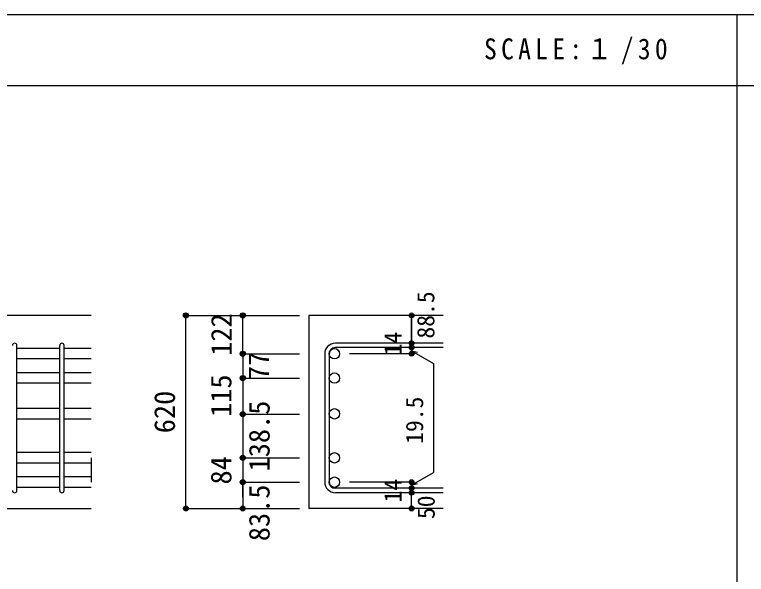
# Model space of a CAD drawing. Units: millimetres at full size, sheet at 1:30. Extents: x -5973 to 5954, y -4195 to 4201.
# Drawn here: x -3414 to -1095, y 2428 to 4201 of the extents above; entities that cross this region are included whole.
import ezdxf
from ezdxf.enums import TextEntityAlignment as Align

# ---------------------------------------------------------------- set-up
doc = ezdxf.new("R2010")
doc.units = ezdxf.units.MM
doc.header["$LTSCALE"] = 30
doc.header["$PDMODE"] = 32
doc.header["$PDSIZE"] = 15
for name, color, linetype in [('0-1_躯体線', 2, 'Continuous'), ('0-5_基礎梁筋', 7, 'Continuous'), ('0-6_スタラップ筋', 7, 'Continuous'), ('0-D_寸法', 4, 'Continuous'), ('6-7_文字', 7, 'Continuous'), ('F-0_枠', 6, 'Continuous')]:
    doc.layers.add(name, color=color, linetype=linetype)
doc.styles.add('ＭＳ ゴシック', font='')
doc.styles.get('ＭＳ ゴシック').set_extended_font_data('MS Gothic')

msp = doc.modelspace()

# ---------------------------------------------------------------- linework, layer by layer
at = {"layer": '0-1_躯体線'}
for p, q in [((-3170.8, 3248.3), (-5020.8, 3248.3)), ((-2055.8, 3248.3), (-2480.8, 3248.3)), ((-2480.8, 3248.3), (-2480.8, 2636.3)), ((-3570.8, 2636.3), (-3170.8, 2636.3)), ((-2055.8, 2636.3), (-2480.8, 2636.3))]:
    msp.add_line(p, q, dxfattribs=at)
at = {"layer": '0-5_基礎梁筋'}
for p, q in [((-3270.8, 3143.1), (-3406.8, 3143.1)), ((-3170.8, 3143.1), (-3256.8, 3143.1)), ((-3270.8, 3110.1), (-3406.8, 3110.1)), ((-3170.8, 3110.1), (-3256.8, 3110.1)), ((-3270.8, 3066.1), (-3406.8, 3066.1)), ((-3170.8, 3066.1), (-3256.8, 3066.1)), ((-3270.8, 3033.1), (-3406.8, 3033.1)), ((-3170.8, 3033.1), (-3256.8, 3033.1)), ((-3270.8, 2952.8), (-3406.8, 2952.8)), ((-3170.8, 2952.8), (-3256.8, 2952.8)), ((-3270.8, 2919.8), (-3406.8, 2919.8)), ((-3170.8, 2919.8), (-3256.8, 2919.8)), ((-3270.8, 2813.3), (-3406.8, 2813.3)), ((-3170.8, 2813.3), (-3256.8, 2813.3)), ((-3270.8, 2780.3), (-3406.8, 2780.3)), ((-3170.8, 2780.3), (-3256.8, 2780.3)), ((-3270.8, 2736.3), (-3406.8, 2736.3)), ((-3170.8, 2736.3), (-3256.8, 2736.3)), ((-3270.8, 2703.3), (-3406.8, 2703.3)), ((-3170.8, 2703.3), (-3256.8, 2703.3))]:
    msp.add_line(p, q, dxfattribs=at)
at = {"layer": '0-5_基礎梁筋', "color": 3}
for centre in [(-2400.3, 3126.6), (-2400.3, 3049.6), (-2400.3, 2936.3), (-2400.3, 2796.8), (-2400.3, 2719.8)]:
    msp.add_circle(centre, 16.5, dxfattribs=at)
at = {"layer": '0-5_基礎梁筋'}
for p in [(-2870.8, 3248.3), (-2870.8, 2636.3)]:
    msp.add_point(p, dxfattribs=at)
at = {"layer": '0-6_スタラップ筋'}
for p, q in [((-2055.8, 3160.1), (-2397.3, 3160.1)), ((-3406.8, 2693.3), (-3406.8, 3153.1)), ((-3270.8, 2693.3), (-3270.8, 3153.1)), ((-3256.8, 2693.3), (-3256.8, 3153.1)), ((-2055.8, 3146.1), (-2397.3, 3146.1)), ((-2430.8, 3126.6), (-2430.8, 2719.8)), ((-2416.8, 3126.6), (-2416.8, 2719.8)), ((-2055.8, 2700.3), (-2397.3, 2700.3)), ((-2055.8, 2686.3), (-2397.3, 2686.3))]:
    msp.add_line(p, q, dxfattribs=at)
for centre, radius, start, end in [((-3413.8, 3153.1), 7, 0, 180), ((-3263.8, 3153.1), 7, 0, 180), ((-2397.3, 3126.6), 33.5, 90, 180), ((-2397.3, 3126.6), 19.5, 90, 180), ((-2397.3, 2719.8), 33.5, 180, 270), ((-2397.3, 2719.8), 19.5, 180, 270), ((-3413.8, 2693.3), 7, 180, 0), ((-3263.8, 2693.3), 7, 180, 0)]:
    msp.add_arc(centre, radius, start, end, dxfattribs=at)
at = {"layer": '0-D_寸法'}
for p, q in [((-2870.8, 3248.3), (-2690.8, 3248.3)), ((-2870.8, 3248.3), (-2690.8, 3248.3)), ((-2870.8, 2636.3), (-2870.8, 3248.3)), ((-2690.8, 3248.3), (-2510.8, 3248.3)), ((-2690.8, 3248.3), (-2510.8, 3248.3)), ((-2690.8, 3126.6), (-2690.8, 3248.3)), ((-2155.8, 3146.1), (-2155.8, 3160.1)), ((-2155.8, 3146.1), (-2155.8, 3126.6)), ((-2155.8, 3136.35), (-2136.48, 3131.18)), ((-2155.8, 3136.35), (-2085.74, 3095.9)), ((-2690.8, 3126.6), (-2510.8, 3126.6)), ((-2690.8, 3126.6), (-2510.8, 3126.6)), ((-2690.8, 3126.6), (-2690.8, 2935.3)), ((-2690.8, 3126.6), (-2690.8, 2935.3)), ((-2155.8, 3126.6), (-2351.89, 3126.6)), ((-2085.74, 3095.9), (-2085.74, 2750.5)), ((-2690.8, 3049.6), (-2510.8, 3049.6)), ((-2690.8, 3049.6), (-2510.8, 3049.6)), ((-2690.8, 2935.3), (-2510.8, 2935.3)), ((-2690.8, 2935.3), (-2510.8, 2935.3)), ((-2690.8, 2935.3), (-2690.8, 2719.8)), ((-2690.8, 2935.3), (-2690.8, 2719.8)), ((-3170.8, 2796.8), (-3170.8, 2719.8)), ((-2690.8, 2796.8), (-2510.8, 2796.8)), ((-2155.8, 2710.05), (-2085.74, 2750.5)), ((-2690.8, 2719.8), (-2510.8, 2719.8)), ((-2155.8, 2719.8), (-2351.89, 2719.8)), ((-2155.8, 2700.3), (-2155.8, 2719.8)), ((-2155.8, 2710.05), (-2136.48, 2715.23)), ((-2155.8, 2686.3), (-2155.8, 2700.3)), ((-2155.8, 2636.3), (-2155.8, 2686.3)), ((-2870.8, 2636.3), (-2690.8, 2636.3)), ((-2690.8, 2636.3), (-2510.8, 2636.3))]:
    msp.add_line(p, q, dxfattribs=at)
for points in [[(-2155.8, 3248.3), (-2155.8, 3160.1), (-2155.8, 3248.3)], [(-2690.8, 2672.33), (-2690.8, 2719.8), (-2690.8, 2636.3)]]:
    msp.add_lwpolyline(points, dxfattribs=at)
for centre, radius in [((-2870.8, 3248.3), 8), ((-2870.8, 3248.3), 7.2), ((-2870.8, 3248.3), 6.4), ((-2870.8, 3248.3), 5.6), ((-2870.8, 3248.3), 4.8), ((-2870.8, 3248.3), 4), ((-2870.8, 3248.3), 3.2), ((-2870.8, 3248.3), 2.4), ((-2870.8, 3248.3), 1.6), ((-2870.8, 3248.3), 0.8), ((-2690.8, 3248.3), 8), ((-2690.8, 3248.3), 7.2), ((-2690.8, 3248.3), 6.4), ((-2690.8, 3248.3), 5.6), ((-2690.8, 3248.3), 4.8), ((-2690.8, 3248.3), 4), ((-2690.8, 3248.3), 3.2), ((-2690.8, 3248.3), 2.4), ((-2690.8, 3248.3), 1.6), ((-2690.8, 3248.3), 0.8), ((-2155.8, 3248.3), 4), ((-2155.8, 3248.3), 3.6), ((-2155.8, 3248.3), 3.2), ((-2155.8, 3248.3), 2.8), ((-2155.8, 3248.3), 2.4), ((-2155.8, 3248.3), 2), ((-2155.8, 3248.3), 1.6), ((-2155.8, 3248.3), 1.2), ((-2155.8, 3248.3), 0.8), ((-2155.8, 3248.3), 0.4), ((-2155.8, 3160.1), 4), ((-2155.8, 3160.1), 3.6), ((-2155.8, 3160.1), 3.2), ((-2155.8, 3160.1), 2.8), ((-2155.8, 3160.1), 2.4), ((-2155.8, 3160.1), 2), ((-2155.8, 3160.1), 1.6), ((-2155.8, 3160.1), 1.2), ((-2155.8, 3160.1), 0.8), ((-2155.8, 3160.1), 0.4), ((-2690.8, 3126.6), 8), ((-2690.8, 3126.6), 7.2), ((-2690.8, 3126.6), 6.4), ((-2690.8, 3126.6), 5.6), ((-2690.8, 3126.6), 4.8), ((-2155.8, 3146.1), 4), ((-2155.8, 3146.1), 3.6), ((-2155.8, 3146.1), 3.2), ((-2155.8, 3146.1), 2.8), ((-2155.8, 3146.1), 2.4), ((-2155.8, 3146.1), 2), ((-2155.8, 3146.1), 1.6), ((-2155.8, 3146.1), 1.2), ((-2155.8, 3146.1), 0.8), ((-2155.8, 3146.1), 0.4), ((-2690.8, 3126.6), 4), ((-2690.8, 3126.6), 3.2), ((-2690.8, 3126.6), 2.4), ((-2690.8, 3126.6), 1.6), ((-2690.8, 3126.6), 0.8), ((-2155.8, 3126.6), 4), ((-2155.8, 3126.6), 3.6), ((-2155.8, 3126.6), 3.2), ((-2155.8, 3126.6), 2.8), ((-2155.8, 3126.6), 2.4), ((-2155.8, 3126.6), 2), ((-2155.8, 3126.6), 1.6), ((-2155.8, 3126.6), 1.2), ((-2155.8, 3126.6), 0.8), ((-2155.8, 3126.6), 0.4), ((-2690.8, 3049.6), 8), ((-2690.8, 3049.6), 7.2), ((-2690.8, 3049.6), 6.4), ((-2690.8, 3049.6), 5.6), ((-2690.8, 3049.6), 4.8), ((-2690.8, 3049.6), 4), ((-2690.8, 3049.6), 3.2), ((-2690.8, 3049.6), 2.4), ((-2690.8, 3049.6), 1.6), ((-2690.8, 3049.6), 0.8), ((-2690.8, 2935.3), 8), ((-2690.8, 2935.3), 7.2), ((-2690.8, 2935.3), 6.4), ((-2690.8, 2935.3), 5.6), ((-2690.8, 2935.3), 4.8), ((-2690.8, 2935.3), 4), ((-2690.8, 2935.3), 3.2), ((-2690.8, 2935.3), 2.4), ((-2690.8, 2935.3), 1.6), ((-2690.8, 2935.3), 0.8), ((-2690.8, 2796.8), 8), ((-2690.8, 2796.8), 7.2), ((-2690.8, 2796.8), 6.4), ((-2690.8, 2796.8), 5.6), ((-2690.8, 2796.8), 4.8), ((-2690.8, 2796.8), 4), ((-2690.8, 2796.8), 3.2), ((-2690.8, 2796.8), 2.4), ((-2690.8, 2796.8), 1.6), ((-2690.8, 2796.8), 0.8), ((-2690.8, 2719.8), 8), ((-2690.8, 2719.8), 7.2), ((-2690.8, 2719.8), 6.4), ((-2690.8, 2719.8), 5.6), ((-2690.8, 2719.8), 4.8), ((-2690.8, 2719.8), 4), ((-2690.8, 2719.8), 3.2), ((-2690.8, 2719.8), 2.4), ((-2690.8, 2719.8), 1.6), ((-2690.8, 2719.8), 0.8), ((-2155.8, 2719.8), 4), ((-2155.8, 2719.8), 3.6), ((-2155.8, 2719.8), 3.2), ((-2155.8, 2719.8), 2.8), ((-2155.8, 2719.8), 2.4), ((-2155.8, 2719.8), 2), ((-2155.8, 2719.8), 1.6), ((-2155.8, 2719.8), 1.2), ((-2155.8, 2719.8), 0.8), ((-2155.8, 2719.8), 0.4), ((-2155.8, 2700.3), 4), ((-2155.8, 2700.3), 3.6), ((-2155.8, 2700.3), 3.2), ((-2155.8, 2700.3), 2.8), ((-2155.8, 2700.3), 2.4), ((-2155.8, 2700.3), 2), ((-2155.8, 2700.3), 1.6), ((-2155.8, 2700.3), 1.2), ((-2155.8, 2700.3), 0.8), ((-2155.8, 2700.3), 0.4), ((-2155.8, 2686.3), 4), ((-2155.8, 2686.3), 3.6), ((-2155.8, 2686.3), 3.2), ((-2155.8, 2686.3), 2.8), ((-2155.8, 2686.3), 2.4), ((-2155.8, 2686.3), 2), ((-2155.8, 2686.3), 1.6), ((-2155.8, 2686.3), 1.2), ((-2155.8, 2686.3), 0.8), ((-2155.8, 2686.3), 0.4), ((-2870.8, 2636.3), 7.2), ((-2870.8, 2636.3), 6.4), ((-2870.8, 2636.3), 5.6), ((-2870.8, 2636.3), 4.8), ((-2870.8, 2636.3), 4), ((-2870.8, 2636.3), 3.2), ((-2870.8, 2636.3), 2.4), ((-2870.8, 2636.3), 1.6), ((-2870.8, 2636.3), 0.8), ((-2690.8, 2636.3), 7.2), ((-2690.8, 2636.3), 6.4), ((-2690.8, 2636.3), 5.6), ((-2690.8, 2636.3), 4.8), ((-2690.8, 2636.3), 4), ((-2690.8, 2636.3), 3.2), ((-2690.8, 2636.3), 2.4), ((-2690.8, 2636.3), 1.6), ((-2690.8, 2636.3), 0.8), ((-2155.8, 2636.3), 4), ((-2155.8, 2636.3), 3.6), ((-2155.8, 2636.3), 3.2), ((-2155.8, 2636.3), 2.8), ((-2155.8, 2636.3), 2.4), ((-2155.8, 2636.3), 2), ((-2155.8, 2636.3), 1.6), ((-2155.8, 2636.3), 1.2), ((-2155.8, 2636.3), 0.8), ((-2155.8, 2636.3), 0.4)]:
    msp.add_circle(centre, radius, dxfattribs=at)
at = {"layer": '0-D_寸法', "color": 7}
for p in [(-2870.8, 3248.3), (-2690.8, 3248.3), (-2155.8, 3248.3), (-2155.8, 3160.1), (-2690.8, 3126.6), (-2690.8, 3126.6), (-2155.8, 3146.1), (-2155.8, 3126.6), (-2690.8, 3049.6), (-2690.8, 3049.6), (-2690.8, 2935.3), (-2690.8, 2935.3), (-2690.8, 2796.8), (-2690.8, 2796.8), (-2690.8, 2796.8), (-2690.8, 2719.8), (-2690.8, 2719.8), (-2690.8, 2719.8), (-2155.8, 2719.8), (-2155.8, 2719.8), (-2155.8, 2700.3), (-2155.8, 2686.3), (-2870.8, 2636.3), (-2690.8, 2636.3), (-2155.8, 2636.3)]:
    msp.add_point(p, dxfattribs=at)
at = {"layer": 'F-0_枠'}
msp.add_line((-5972.88, 4201.15), (5954.1, 4201.15), dxfattribs=at)
at = {"layer": 'F-0_枠', "color": 2}
for p, q in [((-1124.64, 4201.15), (-1124.64, -4195.24)), ((-5972.88, 3976.15), (3723.6, 3976.15))]:
    msp.add_line(p, q, dxfattribs=at)

# ---------------------------------------------------------------- texts
at = {"layer": '0-D_寸法', "style": 'ＭＳ ゴシック'}
for s, height, p in [('88.5', 54.99, (-2066.9, 3174.71)), ('122', 65.98, (-2705.8, 3119.95)), ('14', 54.99, (-2171.03, 3121.44)), ('77', 65.98, (-2587.24, 3043.03)), ('115', 65.98, (-2706.8, 2926.35)), ('620', 65.98, (-2885.8, 2874.8)), ('138.5', 65.98, (-2585.74, 2753.79)), ('19.5', 54.99, (-2102.52, 2841.21)), ('84', 65.98, (-2706.79, 2712.37)), ('14', 54.99, (-2171.06, 2655.62)), ('83.5', 65.98, (-2585.8, 2532.8)), ('50', 54.99, (-2065.8, 2602.8))]:
    msp.add_text(s, height=height, rotation=90, dxfattribs=at).set_placement(p, align=Align.BOTTOM_LEFT)
at = {"layer": '6-7_文字', "color": 2, "insert": (-1925.98, 4043.65), "char_height": 65.98, "attachment_point": 7, "style": 'ＭＳ ゴシック'}
msp.add_mtext('\\T1.34;\\W0.9;SCALE:１/30', dxfattribs=at)

doc.saveas('drawing.dxf')
